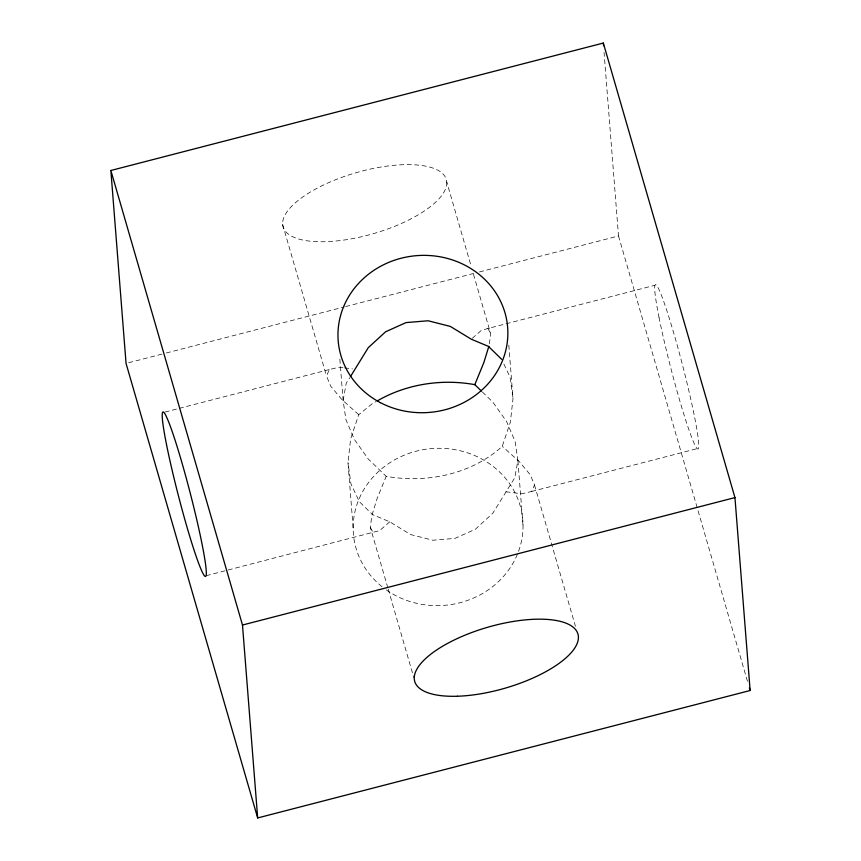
<?xml version="1.0" encoding="UTF-8"?>
<svg xmlns="http://www.w3.org/2000/svg" width="861" height="861" viewBox="0 0 861 861"><rect width="100%" height="100%" fill="white"/><g stroke="black" fill="none" stroke-linecap="round" stroke-linejoin="round"><path stroke-width="0.65" stroke-dasharray="4.3 3.23" d="M353.139 527.868L347.984 462.465L350.642 438.862L358.736 414.69L372.652 403.357L375.999 401.581M508.808 345.143L513.016 398.535L510.358 422.138L502.264 446.31C471.505 474.433 426.539 483.484 386.191 476.348L368.196 458.924L354.452 439.562L345.896 419.587L343.098 400.354L339.74 357.638M387.837 587.848L370.359 527.502L371.758 515.868L377.15 498.422L386.191 476.348M489.403 343.84L490.641 333.498L472.786 271.872M343.098 400.354L346.262 383.167L349.684 377.807M482.386 391.981L492.804 402.076L506.548 421.438L515.104 441.413L517.902 460.646L514.738 477.833L492.729 513.328L475.38 529.235L454.963 538.405L432.889 540.234L410.654 534.573L389.764 521.82L372.576 514.62L359.338 501.683L350.954 483.893L347.984 462.465M358.736 414.69L341.688 399.364L330.689 386.159L326.491 375.988L329.376 369.52L339.159 367.206L343.162 367.712M505.837 491.782L521.841 493.794L531.624 491.48L534.509 485.012L530.311 474.841L519.312 461.636L502.264 446.31M472.248 338.298L481.321 330.42L487.929 328.482L654.877 285.282M389.764 521.82L379.679 530.58L206.123 575.718M128.644 362.729L165.032 353.322M166.334 352.978L344.346 306.914M345.638 306.581L474.282 273.292M479.469 271.947L618.51 235.968L604.056 52.424M165.011 412.053L177.958 408.706M179.249 408.372L329.376 369.52M531.624 491.48L698.572 448.28M344.497 367.884L352.493 368.885M487.929 328.482L490.641 333.498M370.359 527.502L373.071 532.518M503.889 364.063L510.046 377.107L513.016 398.535M618.51 235.968L747.886 682.762M446.762 181.983A84.991 31.685 -16.2 0 1 325.835 241.693A84.991 31.685 -16.2 0 1 321.454 186.008A84.991 31.685 -16.2 0 1 446.762 181.983L470.935 265.446M534.509 485.012L575.417 626.259M282.612 224.473L326.491 375.988M388.214 589.128L413.861 677.725M517.902 460.646L523.047 526.049M382.015 586.696A84.991 78.642 -4.5 0 1 409.093 453.338A84.991 78.642 -4.5 0 1 522.046 538.039A84.991 78.642 -4.5 0 1 386.331 589.925M658.999 317.246A84.991 6.049 75.5 0 0 696.99 448.463A84.991 6.049 75.5 0 0 674.195 334.628A84.991 6.049 75.5 0 0 658.999 317.246"/><path stroke-width="1.29" d="M488.854 346.38L483.85 362.578L474.809 384.652L481.439 391.066M350.373 376.731L368.271 347.672L385.62 331.765L406.037 322.595L428.111 320.766L450.346 326.427L471.236 339.18L488.424 346.38L501.662 359.317M377.118 400.989C406.295 384.038 441.715 378.625 474.809 384.652M110.865 170.489L603.324 43.05L734.95 497.593L750.135 690.511L257.676 817.95L126.05 363.407L110.865 170.489L242.49 625.032L257.676 817.95M242.49 625.032L734.95 497.593M749.382 687.928L750.135 690.511M603.324 43.05L603.529 45.73M457.471 696.237A84.991 31.685 -16.2 0 0 578.388 636.527A84.991 31.685 -16.2 0 0 453.08 640.552A84.991 31.685 -16.2 0 0 457.471 696.237M380.39 402.636A84.991 78.642 -4.5 0 0 507.861 333.132A84.991 78.642 -4.5 0 0 380.476 266.361A84.991 78.642 -4.5 0 0 380.39 402.636M166.539 444.685A84.991 6.049 75.5 0 0 204.541 575.901A84.991 6.049 75.5 0 0 181.746 462.066A84.991 6.049 75.5 0 0 166.539 444.685"/></g></svg>
